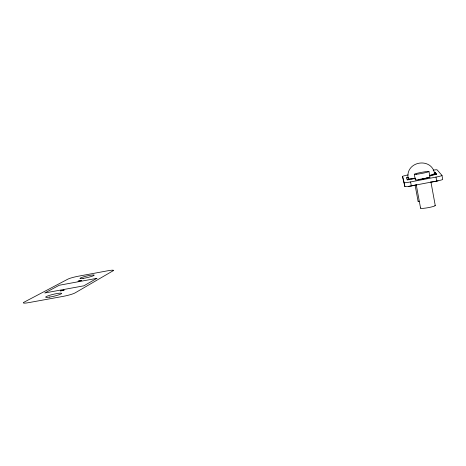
<?xml version="1.0" encoding="UTF-8"?>
<svg xmlns="http://www.w3.org/2000/svg" width="466" height="466" viewBox="0 0 466 466"><rect width="100%" height="100%" fill="white"/><g stroke="black" fill="none" stroke-linecap="round" stroke-linejoin="round"><path stroke-width="0.7" d="M407.919 176.964C406.771 160.7 431.796 157.386 434.597 173.62M408.699 177.278L406.568 177.686L407.255 179.963L410.051 179.427M406.602 177.89L408.734 177.482M407.214 179.754L415.596 178.152M429.57 175.484L436.56 174.15L435.005 172.239M411.449 179.165L415.637 178.362M431.009 175.426L436.595 174.36L435.046 172.443M402.537 176.439L404.127 182.625A6.396 0.524 -10.7 0 0 410.581 181.932L436.001 177.086A6.454 0.53 -10.6 0 0 441.984 175.402L442.7 179.358A6.454 0.553 -10.6 0 1 436.729 181.058L411.315 185.887A6.39 0.553 -10.7 0 1 404.861 186.546L402.537 176.439A5.837 0.437 -10.8 0 1 408.111 174.931M408.531 186.476L416.26 185.008M431.033 182.2L438.063 180.866M441.984 175.402L437.05 169.822A5.883 0.437 -10.7 0 0 433.188 170.154M410.581 181.932L411.315 185.887M404.127 182.625L404.861 186.546M414.28 174.307L415.305 179.835M416.185 184.443L420.588 208.209M415.06 184.938L418.084 201.265M436.001 177.086L436.729 181.058M428.982 171.488L429.996 177.033M430.875 181.653L435.244 205.489M429.646 176.934A7.479 0.606 -10.7 0 1 422.965 178.996A7.479 0.606 -10.7 0 1 415.486 179.637M427.287 177.721A5.097 0.414 -10.7 0 1 426.646 177.942M425.726 178.193A5.097 0.414 -10.7 0 1 424.59 178.461M423.32 178.728A5.097 0.414 -10.7 0 1 422.01 178.973M420.74 179.183A5.097 0.414 -10.7 0 1 418.672 179.433M434.889 205.331A7.456 0.845 -10.3 0 1 428.271 207.65A7.456 0.845 -10.3 0 1 420.763 207.958M419.12 201.446A6.914 0.728 -10.4 0 1 418.252 201.044M403.201 180.022A5.831 0.46 -10.8 0 1 403.37 179.87M427.106 177.895A5.604 0.454 -10.7 0 1 424.864 178.466M423.472 178.763A5.604 0.454 -10.7 0 1 419.365 179.439M428.126 177.36A5.604 0.454 -10.7 0 1 428.155 177.476M433.957 173.463A13.485 1.06 -10.7 0 1 429.932 175.379M415.101 178.292A13.485 1.06 -10.7 0 1 408.484 178.338M81.428 280.474L78.119 281.196L81.428 280.474M64.046 290.097L60.551 290.918L64.046 290.097M113.081 270.775L75.125 292.875A9.437 1.177 -13.3 0 1 63.184 296.364L28.828 302.609A9.477 1.153 -13.6 0 1 24.098 302.166L67.925 279.122A8.213 0.903 -13 0 1 78.206 276.239L108.054 270.723A8.196 0.92 -12.8 0 1 113.081 270.775M96.864 278.336L83.868 285.815L44.73 292.98L59.31 285.244L96.864 278.336M83.088 278.394A7.305 0.816 -13 0 0 94.219 275.237A7.305 0.816 -13 0 0 84.055 276.722A7.305 0.816 -13 0 0 83.088 278.394M49.542 297.11A8.207 1.002 -13.4 0 0 61.611 293.405A8.207 1.002 -13.4 0 0 49.728 295.281A8.207 1.002 -13.4 0 0 49.542 297.11M416.691 174.255A7.485 0.559 -10.7 0 0 428.819 171.663A7.485 0.559 -10.7 0 0 419.383 172.781A7.485 0.559 -10.7 0 0 416.691 174.255"/></g></svg>
